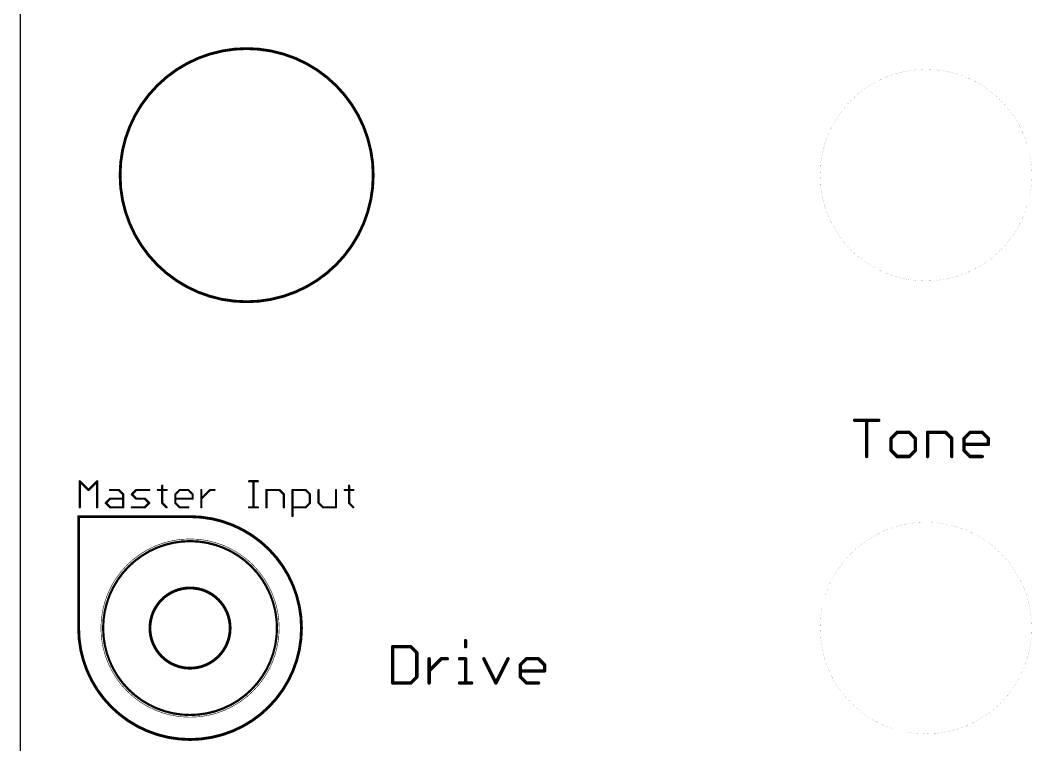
# Model space of a CAD drawing. Extents: x 0 to 188, y -11 to 118.
# Drawn here: x 0 to 45.39, y 50.64 to 83.15 of the extents above; entities that cross this region are included whole.
import ezdxf

# ---------------------------------------------------------------- set-up
doc = ezdxf.new("R2010")
doc.units = 0
doc.layers.add('254', color=2, linetype='CONTINUOUS')
doc.layers.add('255', color=2, linetype='CONTINUOUS')

msp = doc.modelspace()

# ---------------------------------------------------------------- linework, layer by layer
at = {"layer": '254'}
for points, const_width in [([(37.4419, 65.2032), (38.5265, 65.2032)], 0.1524), ([(37.9842, 63.5762), (37.9842, 65.2032)], 0.1524), ([(39.3502, 64.6609), (39.079, 64.3897)], 0.1524), ([(39.079, 64.3897), (39.079, 63.8474)], 0.1524), ([(39.8925, 64.6609), (39.3502, 64.6609)], 0.1524), ([(40.1637, 64.3897), (39.8925, 64.6609)], 0.1524), ([(40.1637, 63.8474), (40.1637, 64.3897)], 0.1524), ([(40.7162, 63.5762), (40.7162, 64.6609)], 0.1524), ([(40.7162, 64.6609), (41.5297, 64.6609)], 0.1524), ([(41.5297, 64.6609), (41.8009, 64.3897)], 0.1524), ([(41.8009, 64.3897), (41.8009, 63.5762)], 0.1524), ([(42.3534, 64.3897), (42.6245, 64.6609)], 0.1524), ([(42.3534, 63.8474), (42.3534, 64.3897)], 0.1524), ([(42.6245, 64.6609), (43.1668, 64.6609)], 0.1524), ([(43.1668, 64.6609), (43.438, 64.3897)], 0.1524), ([(43.438, 64.3897), (43.438, 64.1185)], 0.1524), ([(43.438, 64.1185), (42.3534, 64.1185)], 0.1524), ([(39.079, 63.8474), (39.3502, 63.5762)], 0.1524), ([(39.3502, 63.5762), (39.8925, 63.5762)], 0.1524), ([(39.8925, 63.5762), (40.1637, 63.8474)], 0.1524), ([(42.6245, 63.5762), (42.3534, 63.8474)], 0.1524), ([(43.1668, 63.5762), (42.6245, 63.5762)], 0.1524), ([(2.6708, 61.2958), (2.6708, 62.4652)], 0.1016), ([(2.6708, 62.4652), (3.0606, 62.0754)], 0.1016), ([(3.0606, 62.0754), (3.4504, 62.4652)], 0.1016), ([(3.4504, 62.4652), (3.4504, 61.2958)], 0.1016), ([(6.3739, 62.2703), (6.3739, 61.4907)], 0.1016), ([(10.2719, 62.4652), (10.6617, 62.4652)], 0.1016), ([(10.4668, 61.2958), (10.4668, 62.4652)], 0.1016), ([(14.7546, 62.2703), (14.7546, 61.4907)], 0.1016), ([(3.8402, 61.4907), (4.0351, 61.6856)], 0.1016), ([(4.0351, 62.0754), (4.4249, 62.0754)], 0.1016), ([(4.0351, 61.6856), (4.6198, 61.6856)], 0.1016), ([(4.4249, 62.0754), (4.6198, 61.8805)], 0.1016), ([(4.6198, 61.8805), (4.6198, 61.2958)], 0.1016), ([(5.0096, 61.8805), (5.2045, 62.0754)], 0.1016), ([(5.2045, 61.6856), (5.0096, 61.8805)], 0.1016), ([(5.2045, 62.0754), (5.7892, 62.0754)], 0.1016), ([(5.5943, 61.6856), (5.2045, 61.6856)], 0.1016), ([(5.7892, 61.4907), (5.5943, 61.6856)], 0.1016), ([(6.179, 62.0754), (6.5688, 62.0754)], 0.1016), ([(6.9586, 61.8805), (7.1535, 62.0754)], 0.1016), ([(6.9586, 61.4907), (6.9586, 61.8805)], 0.1016), ([(7.7382, 61.6856), (6.9586, 61.6856)], 0.1016), ([(7.1535, 62.0754), (7.5433, 62.0754)], 0.1016), ([(7.5433, 62.0754), (7.7382, 61.8805)], 0.1016), ([(7.7382, 61.8805), (7.7382, 61.6856)], 0.1016), ([(8.128, 61.2958), (8.128, 62.0754)], 0.1016), ([(8.128, 61.6856), (8.5178, 62.0754)], 0.1016), ([(8.5178, 62.0754), (8.7127, 62.0754)], 0.1016), ([(11.0515, 61.2958), (11.0515, 62.0754)], 0.1016), ([(11.0515, 62.0754), (11.6362, 62.0754)], 0.1016), ([(11.6362, 62.0754), (11.8311, 61.8805)], 0.1016), ([(11.8311, 61.8805), (11.8311, 61.2958)], 0.1016), ([(12.2209, 60.906), (12.2209, 62.0754)], 0.1016), ([(12.2209, 62.0754), (12.8056, 62.0754)], 0.1016), ([(12.8056, 62.0754), (13.0005, 61.8805)], 0.1016), ([(13.0005, 61.8805), (13.0005, 61.4907)], 0.1016), ([(13.3903, 62.0754), (13.3903, 61.4907)], 0.1016), ([(14.1699, 61.2958), (14.1699, 62.0754)], 0.1016), ([(14.5597, 62.0754), (14.9495, 62.0754)], 0.1016), ([(4.0351, 61.2958), (3.8402, 61.4907)], 0.1016), ([(4.6198, 61.2958), (4.0351, 61.2958)], 0.1016), ([(5.0096, 61.2958), (5.5943, 61.2958)], 0.1016), ([(5.5943, 61.2958), (5.7892, 61.4907)], 0.1016), ([(6.3739, 61.4907), (6.5688, 61.2958)], 0.1016), ([(7.1535, 61.2958), (6.9586, 61.4907)], 0.1016), ([(7.5433, 61.2958), (7.1535, 61.2958)], 0.1016), ([(10.2719, 61.2958), (10.6617, 61.2958)], 0.1016), ([(12.8056, 61.2958), (12.2209, 61.2958)], 0.1016), ([(13.0005, 61.4907), (12.8056, 61.2958)], 0.1016), ([(13.3903, 61.4907), (13.5852, 61.2958)], 0.1016), ([(13.5852, 61.2958), (14.1699, 61.2958)], 0.1016), ([(14.7546, 61.4907), (14.9495, 61.2958)], 0.1016), ([(2.62, 60.88), (2.62, 55.88)], 0.127), ([(7.62, 60.88), (2.62, 60.88)], 0.127), ([(19.9852, 55.3144), (19.9852, 55.0432)], 0.1524), ([(16.7126, 55.0432), (16.7126, 53.4162)], 0.1524), ([(17.5261, 55.0432), (16.7126, 55.0432)], 0.1524), ([(17.7973, 54.772), (17.5261, 55.0432)], 0.1524), ([(17.7973, 53.6874), (17.7973, 54.772)], 0.1524), ([(18.3498, 53.4162), (18.3498, 54.5009)], 0.1524), ([(18.3498, 53.9585), (18.8921, 54.5009)], 0.1524), ([(18.8921, 54.5009), (19.1632, 54.5009)], 0.1524), ([(19.714, 54.5009), (19.9852, 54.5009)], 0.1524), ([(19.9852, 54.5009), (19.9852, 53.4162)], 0.1524), ([(20.8055, 54.5009), (21.3478, 53.4162)], 0.1524), ([(21.3478, 53.4162), (21.8901, 54.5009)], 0.1524), ([(22.4426, 54.2297), (22.7138, 54.5009)], 0.1524), ([(22.7138, 54.5009), (23.2561, 54.5009)], 0.1524), ([(23.2561, 54.5009), (23.5273, 54.2297)], 0.1524), ([(22.4426, 53.6874), (22.4426, 54.2297)], 0.1524), ([(23.5273, 53.9585), (22.4426, 53.9585)], 0.1524), ([(23.5273, 54.2297), (23.5273, 53.9585)], 0.1524), ([(17.5261, 53.4162), (17.7973, 53.6874)], 0.1524), ([(22.7138, 53.4162), (22.4426, 53.6874)], 0.1524), ([(16.7126, 53.4162), (17.5261, 53.4162)], 0.1524), ([(19.714, 53.4162), (20.2564, 53.4162)], 0.1524), ([(23.2561, 53.4162), (22.7138, 53.4162)], 0.1524)]:
    msp.add_lwpolyline(points, dxfattribs=dict(at, const_width=const_width))
for points, const_width in [([(37.4419, 65.2413, 1), (37.4419, 65.1651)], 0.0762), ([(38.0223, 65.2032, 1), (37.9461, 65.2032)], 0.0762), ([(38.5265, 65.1651, 1), (38.5265, 65.2413)], 0.0762), ([(39.1171, 64.3897, 1), (39.0409, 64.3897)], 0.0762), ([(39.3502, 64.699, 1), (39.3502, 64.6228)], 0.0762), ([(39.3771, 64.6339, 1), (39.3233, 64.6878)], 0.0762), ([(39.9195, 64.6878, 1), (39.8656, 64.6339)], 0.0762), ([(39.8925, 64.6228, 1), (39.8925, 64.699)], 0.0762), ([(40.2018, 64.3897, 1), (40.1256, 64.3897)], 0.0762), ([(40.7543, 64.6609, 1), (40.6781, 64.6609)], 0.0762), ([(40.7162, 64.699, 1), (40.7162, 64.6228)], 0.0762), ([(41.5566, 64.6878, 1), (41.5027, 64.6339)], 0.0762), ([(41.5297, 64.6228, 1), (41.5297, 64.699)], 0.0762), ([(41.839, 64.3897, 1), (41.7628, 64.3897)], 0.0762), ([(42.3915, 64.3897, 1), (42.3153, 64.3897)], 0.0762), ([(42.6245, 64.699, 1), (42.6245, 64.6228)], 0.0762), ([(42.6515, 64.6339, 1), (42.5976, 64.6878)], 0.0762), ([(43.1938, 64.6878, 1), (43.1399, 64.6339)], 0.0762), ([(43.1668, 64.6228, 1), (43.1668, 64.699)], 0.0762), ([(43.4761, 64.3897, 1), (43.3999, 64.3897)], 0.0762), ([(39.0521, 64.4166, 1), (39.106, 64.3628)], 0.0762), ([(40.1368, 64.3628, 1), (40.1906, 64.4166)], 0.0762), ([(41.7739, 64.3628, 1), (41.8278, 64.4166)], 0.0762), ([(42.3264, 64.4166, 1), (42.3803, 64.3628)], 0.0762), ([(42.3534, 64.1566, 1), (42.3534, 64.0804)], 0.0762), ([(43.3999, 64.1185, 1), (43.4761, 64.1185)], 0.0762), ([(43.4111, 64.3628, 1), (43.465, 64.4166)], 0.0762), ([(43.438, 64.0804, 1), (43.438, 64.1566)], 0.0762), ([(37.9461, 63.5762, 1), (38.0223, 63.5762)], 0.0762), ([(39.106, 63.8743, 1), (39.0521, 63.8204)], 0.0762), ([(39.0409, 63.8474, 1), (39.1171, 63.8474)], 0.0762), ([(39.3502, 63.6143, 1), (39.3502, 63.5381)], 0.0762), ([(39.3233, 63.5493, 1), (39.3771, 63.6031)], 0.0762), ([(39.8656, 63.6031, 1), (39.9195, 63.5493)], 0.0762), ([(39.8925, 63.5381, 1), (39.8925, 63.6143)], 0.0762), ([(40.1256, 63.8474, 1), (40.2018, 63.8474)], 0.0762), ([(40.1906, 63.8204, 1), (40.1368, 63.8743)], 0.0762), ([(40.6781, 63.5762, 1), (40.7543, 63.5762)], 0.0762), ([(41.7628, 63.5762, 1), (41.839, 63.5762)], 0.0762), ([(42.3803, 63.8743, 1), (42.3264, 63.8204)], 0.0762), ([(42.3153, 63.8474, 1), (42.3915, 63.8474)], 0.0762), ([(42.6245, 63.6143, 1), (42.6245, 63.5381)], 0.0762), ([(42.5976, 63.5493, 1), (42.6515, 63.6031)], 0.0762), ([(43.1668, 63.5381, 1), (43.1668, 63.6143)], 0.0762), ([(2.6888, 62.4832, 1), (2.6528, 62.4472)], 0.0508), ([(2.6962, 62.4652, 1), (2.6454, 62.4652)], 0.0508), ([(3.4758, 62.4652, 1), (3.425, 62.4652)], 0.0508), ([(3.4684, 62.4472, 1), (3.4324, 62.4832)], 0.0508), ([(6.3993, 62.2703, 1), (6.3485, 62.2703)], 0.0508), ([(10.2719, 62.4906, 1), (10.2719, 62.4398)], 0.0508), ([(10.4922, 62.4652, 1), (10.4414, 62.4652)], 0.0508), ([(10.6617, 62.4398, 1), (10.6617, 62.4906)], 0.0508), ([(14.78, 62.2703, 1), (14.7292, 62.2703)], 0.0508), ([(3.0426, 62.0934, 1), (3.0786, 62.0574)], 0.0508), ([(3.0426, 62.0574, 1), (3.0786, 62.0934)], 0.0508), ([(4.0351, 62.1008, 1), (4.0351, 62.05)], 0.0508), ([(4.0351, 61.711, 1), (4.0351, 61.6602)], 0.0508), ([(4.0531, 61.6676, 1), (4.0171, 61.7036)], 0.0508), ([(4.4429, 62.0934, 1), (4.4069, 62.0574)], 0.0508), ([(4.4249, 62.05, 1), (4.4249, 62.1008)], 0.0508), ([(4.6452, 61.8805, 1), (4.5944, 61.8805)], 0.0508), ([(4.6018, 61.8625, 1), (4.6378, 61.8985)], 0.0508), ([(4.6198, 61.6602, 1), (4.6198, 61.711)], 0.0508), ([(5.0276, 61.8985, 1), (4.9916, 61.8625)], 0.0508), ([(4.9916, 61.8985, 1), (5.0276, 61.8625)], 0.0508), ([(5.2045, 62.1008, 1), (5.2045, 62.05)], 0.0508), ([(5.2045, 61.711, 1), (5.2045, 61.6602)], 0.0508), ([(5.2225, 62.0574, 1), (5.1865, 62.0934)], 0.0508), ([(5.6123, 61.7036, 1), (5.5763, 61.6676)], 0.0508), ([(5.5943, 61.6602, 1), (5.5943, 61.711)], 0.0508), ([(5.7892, 62.05, 1), (5.7892, 62.1008)], 0.0508), ([(6.179, 62.1008, 1), (6.179, 62.05)], 0.0508), ([(6.5688, 62.05, 1), (6.5688, 62.1008)], 0.0508), ([(6.9406, 61.8985, 1), (6.9765, 61.8625)], 0.0508), ([(6.984, 61.8805, 1), (6.9332, 61.8805)], 0.0508), ([(6.9586, 61.711, 1), (6.9586, 61.6602)], 0.0508), ([(7.1535, 62.1008, 1), (7.1535, 62.05)], 0.0508), ([(7.1714, 62.0574, 1), (7.1355, 62.0934)], 0.0508), ([(7.5612, 62.0934, 1), (7.5253, 62.0574)], 0.0508), ([(7.5433, 62.05, 1), (7.5433, 62.1008)], 0.0508), ([(7.7636, 61.8805, 1), (7.7128, 61.8805)], 0.0508), ([(7.7202, 61.8625, 1), (7.7561, 61.8985)], 0.0508), ([(7.7382, 61.6602, 1), (7.7382, 61.711)], 0.0508), ([(8.1534, 62.0754, 1), (8.1026, 62.0754)], 0.0508), ([(8.5178, 62.1008, 1), (8.5178, 62.05)], 0.0508), ([(8.5357, 62.0574, 1), (8.4998, 62.0934)], 0.0508), ([(8.7127, 62.05, 1), (8.7127, 62.1008)], 0.0508), ([(11.0769, 62.0754, 1), (11.0261, 62.0754)], 0.0508), ([(11.0515, 62.1008, 1), (11.0515, 62.05)], 0.0508), ([(11.6541, 62.0934, 1), (11.6182, 62.0574)], 0.0508), ([(11.6362, 62.05, 1), (11.6362, 62.1008)], 0.0508), ([(11.8565, 61.8805, 1), (11.8057, 61.8805)], 0.0508), ([(11.8131, 61.8625, 1), (11.849, 61.8985)], 0.0508), ([(12.2463, 62.0754, 1), (12.1955, 62.0754)], 0.0508), ([(12.2209, 62.1008, 1), (12.2209, 62.05)], 0.0508), ([(12.8235, 62.0934, 1), (12.7876, 62.0574)], 0.0508), ([(12.8056, 62.05, 1), (12.8056, 62.1008)], 0.0508), ([(13.0259, 61.8805, 1), (12.9751, 61.8805)], 0.0508), ([(12.9825, 61.8625, 1), (13.0184, 61.8985)], 0.0508), ([(13.4157, 62.0754, 1), (13.3649, 62.0754)], 0.0508), ([(14.1953, 62.0754, 1), (14.1445, 62.0754)], 0.0508), ([(14.5597, 62.1008, 1), (14.5597, 62.05)], 0.0508), ([(14.9495, 62.05, 1), (14.9495, 62.1008)], 0.0508), ([(2.6454, 61.2958, 1), (2.6962, 61.2958)], 0.0508), ([(3.425, 61.2958, 1), (3.4758, 61.2958)], 0.0508), ([(3.8582, 61.5087, 1), (3.8222, 61.4727)], 0.0508), ([(3.8222, 61.5087, 1), (3.8582, 61.4727)], 0.0508), ([(4.0351, 61.3212, 1), (4.0351, 61.2704)], 0.0508), ([(4.0171, 61.2778, 1), (4.0531, 61.3138)], 0.0508), ([(4.5944, 61.2958, 1), (4.6452, 61.2958)], 0.0508), ([(4.6198, 61.2704, 1), (4.6198, 61.3212)], 0.0508), ([(5.0096, 61.3212, 1), (5.0096, 61.2704)], 0.0508), ([(5.1865, 61.6676, 1), (5.2225, 61.7036)], 0.0508), ([(5.5763, 61.3138, 1), (5.6123, 61.2778)], 0.0508), ([(5.5943, 61.2704, 1), (5.5943, 61.3212)], 0.0508), ([(5.8072, 61.4727, 1), (5.7712, 61.5087)], 0.0508), ([(5.7712, 61.4727, 1), (5.8072, 61.5087)], 0.0508), ([(6.3918, 61.5087, 1), (6.3559, 61.4727)], 0.0508), ([(6.3485, 61.4907, 1), (6.3993, 61.4907)], 0.0508), ([(6.5508, 61.2778, 1), (6.5867, 61.3138)], 0.0508), ([(6.9765, 61.5087, 1), (6.9406, 61.4727)], 0.0508), ([(6.9332, 61.4907, 1), (6.984, 61.4907)], 0.0508), ([(7.1535, 61.3212, 1), (7.1535, 61.2704)], 0.0508), ([(7.1355, 61.2778, 1), (7.1714, 61.3138)], 0.0508), ([(7.5433, 61.2704, 1), (7.5433, 61.3212)], 0.0508), ([(7.7128, 61.6856, 1), (7.7636, 61.6856)], 0.0508), ([(8.11, 61.7036, 1), (8.1459, 61.6676)], 0.0508), ([(8.1026, 61.2958, 1), (8.1534, 61.2958)], 0.0508), ([(10.2719, 61.3212, 1), (10.2719, 61.2704)], 0.0508), ([(10.4414, 61.2958, 1), (10.4922, 61.2958)], 0.0508), ([(10.6617, 61.2704, 1), (10.6617, 61.3212)], 0.0508), ([(11.0261, 61.2958, 1), (11.0769, 61.2958)], 0.0508), ([(11.8057, 61.2958, 1), (11.8565, 61.2958)], 0.0508), ([(12.2209, 61.3212, 1), (12.2209, 61.2704)], 0.0508), ([(12.7876, 61.3138, 1), (12.8235, 61.2778)], 0.0508), ([(12.8056, 61.2704, 1), (12.8056, 61.3212)], 0.0508), ([(12.9751, 61.4907, 1), (13.0259, 61.4907)], 0.0508), ([(13.0184, 61.4727, 1), (12.9825, 61.5087)], 0.0508), ([(13.4082, 61.5087, 1), (13.3723, 61.4727)], 0.0508), ([(13.3649, 61.4907, 1), (13.4157, 61.4907)], 0.0508), ([(13.5852, 61.3212, 1), (13.5852, 61.2704)], 0.0508), ([(13.5672, 61.2778, 1), (13.6031, 61.3138)], 0.0508), ([(14.1445, 61.2958, 1), (14.1953, 61.2958)], 0.0508), ([(14.1699, 61.2704, 1), (14.1699, 61.3212)], 0.0508), ([(14.7725, 61.5087, 1), (14.7366, 61.4727)], 0.0508), ([(14.7292, 61.4907, 1), (14.78, 61.4907)], 0.0508), ([(14.9315, 61.2778, 1), (14.9674, 61.3138)], 0.0508), ([(2.6518, 60.88, 1), (2.5882, 60.88)], 0.0635), ([(2.62, 60.9118, 1), (2.62, 60.8483)], 0.0635), ([(7.62, 60.9118, 1), (7.62, 60.8483)], 0.0635), ([(12.62, 55.88, 0.4142), (7.62, 60.88)], 0.127), ([(7.62, 60.8483, 1), (7.62, 60.9118)], 0.0635), ([(12.1955, 60.906, 1), (12.2463, 60.906)], 0.0508), ([(7.62, 51.98, 1), (7.62, 59.78, 1), (7.62, 51.98)], 0.1), ([(7.62, 54.08, 1), (7.62, 57.68, 1), (7.62, 54.08)], 0.127), ([(2.6518, 55.88, 1), (2.5882, 55.88)], 0.0635), ([(2.5882, 55.88, 1), (2.6518, 55.88)], 0.0635), ([(2.62, 55.88, 0.4142), (7.62, 50.88)], 0.127), ([(7.62, 50.88, 0.4142), (12.62, 55.88)], 0.127), ([(12.6518, 55.88, 1), (12.5883, 55.88)], 0.0635), ([(12.5883, 55.88, 1), (12.6518, 55.88)], 0.0635), ([(20.0233, 55.3144, 1), (19.9471, 55.3144)], 0.0762), ([(16.7507, 55.0432, 1), (16.6745, 55.0432)], 0.0762), ([(16.7126, 55.0813, 1), (16.7126, 55.0051)], 0.0762), ([(17.553, 55.0701, 1), (17.4991, 55.0162)], 0.0762), ([(17.5261, 55.0051, 1), (17.5261, 55.0813)], 0.0762), ([(19.9471, 55.0432, 1), (20.0233, 55.0432)], 0.0762), ([(17.8354, 54.772, 1), (17.7592, 54.772)], 0.0762), ([(17.7703, 54.7451, 1), (17.8242, 54.799)], 0.0762), ([(18.3879, 54.5009, 1), (18.3117, 54.5009)], 0.0762), ([(18.8921, 54.539, 1), (18.8921, 54.4628)], 0.0762), ([(18.919, 54.4739, 1), (18.8651, 54.5278)], 0.0762), ([(19.1632, 54.4628, 1), (19.1632, 54.539)], 0.0762), ([(19.714, 54.539, 1), (19.714, 54.4628)], 0.0762), ([(20.0233, 54.5009, 1), (19.9471, 54.5009)], 0.0762), ([(19.9852, 54.4628, 1), (19.9852, 54.539)], 0.0762), ([(20.8396, 54.5179, 1), (20.7714, 54.4838)], 0.0762), ([(21.9242, 54.4838, 1), (21.8561, 54.5179)], 0.0762), ([(22.7138, 54.539, 1), (22.7138, 54.4628)], 0.0762), ([(22.7407, 54.4739, 1), (22.6869, 54.5278)], 0.0762), ([(23.2831, 54.5278, 1), (23.2292, 54.4739)], 0.0762), ([(23.2561, 54.4628, 1), (23.2561, 54.539)], 0.0762), ([(18.3228, 53.9855, 1), (18.3767, 53.9316)], 0.0762), ([(22.4807, 54.2297, 1), (22.4045, 54.2297)], 0.0762), ([(22.4426, 53.9966, 1), (22.4426, 53.9204)], 0.0762), ([(22.4157, 54.2566, 1), (22.4696, 54.2028)], 0.0762), ([(23.5654, 54.2297, 1), (23.4892, 54.2297)], 0.0762), ([(23.5004, 54.2028, 1), (23.5542, 54.2566)], 0.0762), ([(23.5273, 53.9204, 1), (23.5273, 53.9966)], 0.0762), ([(17.7592, 53.6874, 1), (17.8354, 53.6874)], 0.0762), ([(17.8242, 53.6604, 1), (17.7703, 53.7143)], 0.0762), ([(22.4696, 53.7143, 1), (22.4157, 53.6604)], 0.0762), ([(22.4045, 53.6874, 1), (22.4807, 53.6874)], 0.0762), ([(23.4892, 53.9585, 1), (23.5654, 53.9585)], 0.0762), ([(16.7126, 53.4543, 1), (16.7126, 53.3781)], 0.0762), ([(16.6745, 53.4162, 1), (16.7507, 53.4162)], 0.0762), ([(17.4991, 53.4431, 1), (17.553, 53.3893)], 0.0762), ([(17.5261, 53.3781, 1), (17.5261, 53.4543)], 0.0762), ([(18.3117, 53.4162, 1), (18.3879, 53.4162)], 0.0762), ([(19.714, 53.4543, 1), (19.714, 53.3781)], 0.0762), ([(19.9471, 53.4162, 1), (20.0233, 53.4162)], 0.0762), ([(20.2564, 53.3781, 1), (20.2564, 53.4543)], 0.0762), ([(21.3137, 53.4332, 1), (21.3819, 53.3992)], 0.0762), ([(21.3137, 53.3992, 1), (21.3819, 53.4332)], 0.0762), ([(22.7138, 53.4543, 1), (22.7138, 53.3781)], 0.0762), ([(22.6869, 53.3893, 1), (22.7407, 53.4431)], 0.0762), ([(23.2561, 53.3781, 1), (23.2561, 53.4543)], 0.0762), ([(7.62, 50.9118, 1), (7.62, 50.8483)], 0.0635), ([(7.62, 50.8483, 1), (7.62, 50.9118)], 0.0635)]:
    msp.add_lwpolyline(points, format="xyb", dxfattribs=dict(at, const_width=const_width))
at = {"layer": '255'}
msp.add_line((0, 117.5), (0, -11), dxfattribs=at)
for points, const_width in [([(10.16, 70.5204, 1), (10.16, 81.8796, 1), (10.16, 70.5204)], 0.127), ([(40.64, 71.45, 1), (40.64, 80.95, 1), (40.64, 71.45)], 0.0025), ([(40.64, 51.13, 1), (40.64, 60.63, 1), (40.64, 51.13)], 0.0025), ([(7.62, 51.88, 1), (7.62, 59.88, 1), (7.62, 51.88)], 0.0254)]:
    msp.add_lwpolyline(points, format="xyb", dxfattribs=dict(at, const_width=const_width))

doc.saveas('drawing.dxf')
